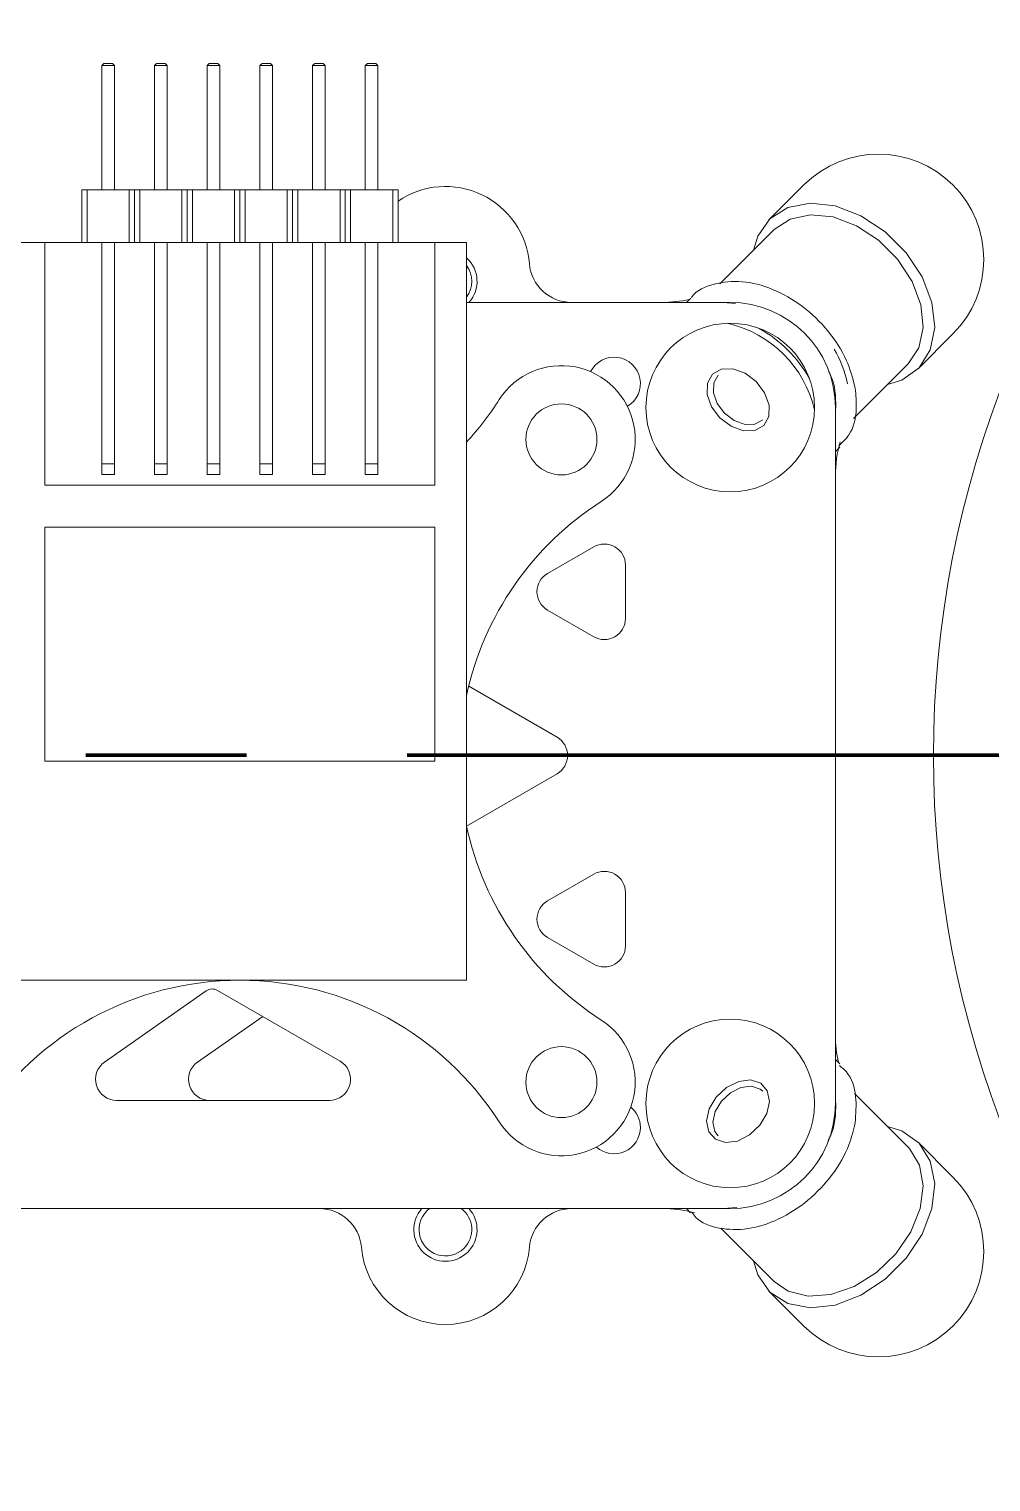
# Model space of a CAD drawing. Header units: millimetres. Extents: x 293 to 902, y 110 to 719.
# Drawn here: x 600.2 to 645.8, y 380.1 to 449.1 of the extents above; entities that cross this region are included whole.
import ezdxf

# ---------------------------------------------------------------- set-up
doc = ezdxf.new("R2010")
doc.units = ezdxf.units.MM
doc.linetypes.add('CENTERX2', pattern=[20.32, 12.7, -2.54, 2.54, -2.54])

msp = doc.modelspace()

# ---------------------------------------------------------------- linework, layer by layer
at = {"color": 7, "linetype": 'Continuous', "lineweight": 15}
for p, q in [((603.618, 447.356), (603.718, 447.456)), ((603.718, 447.456), (604.118, 447.456)), ((604.118, 447.456), (604.218, 447.356)), ((606.118, 447.356), (606.218, 447.456)), ((606.218, 447.456), (606.618, 447.456)), ((606.618, 447.456), (606.718, 447.356)), ((608.618, 447.356), (608.718, 447.456)), ((608.718, 447.456), (609.118, 447.456)), ((609.118, 447.456), (609.218, 447.356)), ((611.118, 447.356), (611.218, 447.456)), ((611.218, 447.456), (611.618, 447.456)), ((611.618, 447.456), (611.718, 447.356)), ((613.618, 447.356), (613.718, 447.456)), ((613.718, 447.456), (614.118, 447.456)), ((614.118, 447.456), (614.218, 447.356)), ((616.118, 447.356), (616.218, 447.456)), ((616.218, 447.456), (616.618, 447.456)), ((616.718, 447.356), (616.618, 447.456)), ((604.218, 447.356), (603.618, 447.356)), ((603.618, 447.356), (603.618, 441.456)), ((604.218, 447.356), (604.218, 441.456)), ((606.718, 447.356), (606.118, 447.356)), ((606.118, 447.356), (606.118, 441.456)), ((606.718, 447.356), (606.718, 441.456)), ((608.618, 447.356), (608.618, 441.456)), ((609.218, 447.356), (608.618, 447.356)), ((609.218, 447.356), (609.218, 441.456)), ((611.718, 447.356), (611.118, 447.356)), ((611.118, 447.356), (611.118, 441.456)), ((611.718, 447.356), (611.718, 441.456)), ((614.218, 447.356), (613.618, 447.356)), ((613.618, 447.356), (613.618, 441.456)), ((614.218, 447.356), (614.218, 441.456)), ((616.718, 447.356), (616.118, 447.356)), ((616.118, 447.356), (616.118, 441.456)), ((616.718, 447.356), (616.718, 441.456)), ((602.668, 441.456), (602.668, 438.956)), ((602.918, 441.456), (602.918, 438.956)), ((602.918, 441.456), (604.918, 441.456)), ((604.918, 441.456), (604.918, 438.956)), ((605.168, 441.456), (605.168, 438.956)), ((605.418, 441.456), (605.418, 438.956)), ((605.418, 441.456), (607.418, 441.456)), ((607.418, 441.456), (607.418, 438.956)), ((607.668, 441.456), (607.668, 438.956)), ((607.918, 441.456), (607.918, 438.956)), ((607.918, 441.456), (609.918, 441.456)), ((609.918, 441.456), (609.918, 438.956)), ((610.168, 441.456), (610.168, 438.956)), ((610.418, 441.456), (610.418, 438.956)), ((610.418, 441.456), (612.418, 441.456)), ((612.418, 441.456), (612.418, 438.956)), ((612.668, 441.456), (612.668, 438.956)), ((612.918, 441.456), (612.918, 438.956)), ((612.918, 441.456), (614.918, 441.456)), ((614.918, 441.456), (614.918, 438.956)), ((615.168, 441.456), (615.168, 438.956)), ((615.418, 441.456), (615.418, 438.956)), ((615.418, 441.456), (617.418, 441.456)), ((617.418, 441.456), (617.418, 438.956)), ((617.668, 441.456), (617.668, 438.956)), ((636.919, 441.693), (635.262, 440.036)), ((635.505, 439.573), (632.938, 437.006)), ((600.918, 438.956), (599.418, 438.956)), ((600.918, 427.456), (600.918, 438.956)), ((602.668, 438.956), (600.918, 438.956)), ((602.918, 438.956), (604.918, 438.956)), ((603.618, 438.956), (603.618, 428.456)), ((604.218, 438.956), (604.218, 428.456)), ((605.418, 438.956), (607.418, 438.956)), ((606.118, 438.956), (606.118, 428.456)), ((606.718, 438.956), (606.718, 428.456)), ((607.918, 438.956), (609.918, 438.956)), ((608.618, 438.956), (608.618, 428.456)), ((609.218, 438.956), (609.218, 428.456)), ((610.418, 438.956), (612.418, 438.956)), ((611.118, 438.956), (611.118, 428.456)), ((611.718, 438.956), (611.718, 428.456)), ((612.918, 438.956), (614.918, 438.956)), ((613.618, 438.956), (613.618, 428.456)), ((614.218, 438.956), (614.218, 428.456)), ((615.418, 438.956), (617.418, 438.956)), ((616.118, 428.456), (616.118, 438.956)), ((616.718, 428.456), (616.718, 438.956)), ((619.418, 438.956), (617.668, 438.956)), ((619.418, 427.456), (619.418, 438.956)), ((620.918, 438.956), (619.418, 438.956)), ((620.918, 403.956), (620.918, 438.956)), ((620.918, 436.121), (633.417, 436.121)), ((631.553, 436.328), (631.346, 436.121)), ((633.097, 436.121), (633.676, 436.068)), ((642.333, 432.965), (643.99, 434.622)), ((639.279, 430.619), (641.869, 433.209)), ((638.417, 431.121), (638.417, 398.121)), ((638.417, 429.05), (638.619, 429.252)), ((603.618, 428.456), (604.218, 428.456)), ((606.118, 428.456), (606.718, 428.456)), ((608.618, 428.456), (609.218, 428.456)), ((611.118, 428.456), (611.718, 428.456)), ((613.618, 428.456), (614.218, 428.456)), ((616.118, 428.456), (616.718, 428.456)), ((600.918, 427.456), (619.418, 427.456)), ((603.618, 427.956), (604.218, 427.956)), ((606.118, 427.956), (606.718, 427.956)), ((608.618, 427.956), (609.218, 427.956)), ((611.118, 427.956), (611.718, 427.956)), ((613.618, 427.956), (614.218, 427.956)), ((616.118, 427.956), (616.718, 427.956)), ((600.918, 425.456), (600.918, 414.356)), ((619.418, 425.456), (600.918, 425.456)), ((619.418, 414.356), (619.418, 425.456)), ((626.955, 424.523), (624.758, 423.255)), ((628.455, 421.121), (628.455, 423.656)), ((624.758, 421.523), (626.955, 420.255)), ((625.213, 415.487), (621.02, 417.908)), ((600.918, 414.356), (619.418, 414.356)), ((620.918, 411.275), (625.213, 413.755)), ((626.955, 408.987), (624.758, 407.719)), ((628.455, 405.585), (628.455, 408.121)), ((624.758, 405.987), (626.955, 404.719)), ((599.418, 403.956), (620.918, 403.956)), ((608.571, 403.452), (603.747, 400.074)), ((614.917, 400.121), (609.108, 403.475)), ((608.159, 400.074), (611.25, 402.239)), ((638.624, 399.985), (638.417, 400.192)), ((641.869, 396.032), (639.322, 398.58)), ((604.321, 398.255), (614.417, 398.255)), ((643.99, 394.619), (642.333, 396.276)), ((633.417, 393.121), (561.417, 393.121)), ((631.346, 393.121), (631.548, 392.919)), ((633.735, 393.18), (633.097, 393.121)), ((632.977, 392.197), (635.505, 389.668)), ((635.262, 389.205), (636.919, 387.548))]:
    msp.add_line(p, q, dxfattribs=at)
at = {"color": 20, "linetype": 'CENTERX2', "lineweight": 158, "ltscale": 3}
msp.add_line((435.224, 414.635), (759.559, 414.635), dxfattribs=at)
at = {"color": 7, "linetype": 'Continuous', "lineweight": 15, "flags": 128}
for points in [[(602.668, 441.456), (602.673, 441.456), (602.687, 441.456), (602.71, 441.456), (602.741, 441.456), (602.779, 441.456), (602.823, 441.456), (602.869, 441.456), (602.918, 441.456)], [(604.918, 441.456), (604.967, 441.456), (605.014, 441.456), (605.057, 441.456), (605.095, 441.456), (605.126, 441.456), (605.149, 441.456), (605.163, 441.456), (605.168, 441.456)], [(605.168, 441.456), (605.173, 441.456), (605.187, 441.456), (605.21, 441.456), (605.241, 441.456), (605.279, 441.456), (605.323, 441.456), (605.369, 441.456), (605.418, 441.456)], [(607.418, 441.456), (607.467, 441.456), (607.514, 441.456), (607.557, 441.456), (607.595, 441.456), (607.626, 441.456), (607.649, 441.456), (607.663, 441.456), (607.668, 441.456)], [(607.668, 441.456), (607.673, 441.456), (607.687, 441.456), (607.71, 441.456), (607.741, 441.456), (607.779, 441.456), (607.823, 441.456), (607.869, 441.456), (607.918, 441.456)], [(609.918, 441.456), (609.967, 441.456), (610.014, 441.456), (610.057, 441.456), (610.095, 441.456), (610.126, 441.456), (610.149, 441.456), (610.163, 441.456), (610.168, 441.456)], [(610.168, 441.456), (610.173, 441.456), (610.187, 441.456), (610.21, 441.456), (610.241, 441.456), (610.279, 441.456), (610.323, 441.456), (610.369, 441.456), (610.418, 441.456)], [(612.418, 441.456), (612.467, 441.456), (612.514, 441.456), (612.557, 441.456), (612.595, 441.456), (612.626, 441.456), (612.649, 441.456), (612.663, 441.456), (612.668, 441.456)], [(612.668, 441.456), (612.673, 441.456), (612.687, 441.456), (612.71, 441.456), (612.741, 441.456), (612.779, 441.456), (612.823, 441.456), (612.869, 441.456), (612.918, 441.456)], [(614.918, 441.456), (614.967, 441.456), (615.014, 441.456), (615.057, 441.456), (615.095, 441.456), (615.126, 441.456), (615.149, 441.456), (615.163, 441.456), (615.168, 441.456)], [(615.168, 441.456), (615.173, 441.456), (615.187, 441.456), (615.21, 441.456), (615.241, 441.456), (615.279, 441.456), (615.323, 441.456), (615.369, 441.456), (615.418, 441.456)], [(617.418, 441.456), (617.467, 441.456), (617.514, 441.456), (617.557, 441.456), (617.595, 441.456), (617.626, 441.456), (617.649, 441.456), (617.663, 441.456), (617.668, 441.456)], [(634.526, 438.593), (634.734, 439.266), (635.311, 440.084), (636.163, 440.619), (637.224, 440.829), (638.409, 440.696), (639.625, 440.232), (640.776, 439.473), (641.77, 438.479), (642.529, 437.329), (642.993, 436.113), (643.125, 434.928), (642.916, 433.867), (642.381, 433.014), (641.562, 432.437), (640.89, 432.229)], [(641.869, 433.209), (642.374, 433.972), (642.581, 434.93), (642.472, 436.008), (642.056, 437.116), (641.367, 438.165), (640.462, 439.071), (639.412, 439.759), (638.304, 440.175), (637.227, 440.284), (636.268, 440.078), (635.505, 439.573)], [(602.668, 438.956), (602.673, 438.956), (602.687, 438.956), (602.71, 438.956), (602.741, 438.956), (602.779, 438.956), (602.823, 438.956), (602.869, 438.956), (602.918, 438.956)], [(604.918, 438.956), (604.967, 438.956), (605.014, 438.956), (605.057, 438.956), (605.095, 438.956), (605.126, 438.956), (605.149, 438.956), (605.163, 438.956), (605.168, 438.956)], [(605.168, 438.956), (605.173, 438.956), (605.187, 438.956), (605.21, 438.956), (605.241, 438.956), (605.279, 438.956), (605.323, 438.956), (605.369, 438.956), (605.418, 438.956)], [(607.418, 438.956), (607.467, 438.956), (607.514, 438.956), (607.557, 438.956), (607.595, 438.956), (607.626, 438.956), (607.649, 438.956), (607.663, 438.956), (607.668, 438.956)], [(607.668, 438.956), (607.673, 438.956), (607.687, 438.956), (607.71, 438.956), (607.741, 438.956), (607.779, 438.956), (607.823, 438.956), (607.869, 438.956), (607.918, 438.956)], [(609.918, 438.956), (609.967, 438.956), (610.014, 438.956), (610.057, 438.956), (610.095, 438.956), (610.126, 438.956), (610.149, 438.956), (610.163, 438.956), (610.168, 438.956)], [(610.168, 438.956), (610.173, 438.956), (610.187, 438.956), (610.21, 438.956), (610.241, 438.956), (610.279, 438.956), (610.323, 438.956), (610.369, 438.956), (610.418, 438.956)], [(612.418, 438.956), (612.467, 438.956), (612.514, 438.956), (612.557, 438.956), (612.595, 438.956), (612.626, 438.956), (612.649, 438.956), (612.663, 438.956), (612.668, 438.956)], [(612.668, 438.956), (612.673, 438.956), (612.687, 438.956), (612.71, 438.956), (612.741, 438.956), (612.779, 438.956), (612.823, 438.956), (612.869, 438.956), (612.918, 438.956)], [(614.918, 438.956), (614.967, 438.956), (615.014, 438.956), (615.057, 438.956), (615.095, 438.956), (615.126, 438.956), (615.149, 438.956), (615.163, 438.956), (615.168, 438.956)], [(615.168, 438.956), (615.173, 438.956), (615.187, 438.956), (615.21, 438.956), (615.241, 438.956), (615.279, 438.956), (615.323, 438.956), (615.369, 438.956), (615.418, 438.956)], [(617.418, 438.956), (617.467, 438.956), (617.514, 438.956), (617.557, 438.956), (617.595, 438.956), (617.626, 438.956), (617.649, 438.956), (617.663, 438.956), (617.668, 438.956)], [(635.014, 430.285), (635.25, 430.706), (635.266, 431.249), (635.057, 431.83), (634.657, 432.361), (634.127, 432.761), (633.546, 432.969), (633.003, 432.954), (632.581, 432.717), (632.345, 432.295), (632.329, 431.753), (632.537, 431.172), (632.937, 430.641), (633.468, 430.241), (634.049, 430.033), (634.592, 430.048), (635.014, 430.285)], [(632.847, 432.672), (632.641, 432.304), (632.627, 431.831), (632.809, 431.324), (633.157, 430.861), (633.62, 430.512), (634.127, 430.331), (634.6, 430.344), (634.968, 430.55), (634.968, 430.55)], [(603.618, 428.456), (603.618, 428.358), (603.618, 428.265), (603.618, 428.178), (603.618, 428.102), (603.618, 428.04), (603.618, 427.994), (603.618, 427.965), (603.618, 427.956)], [(604.218, 428.456), (604.218, 428.358), (604.218, 428.265), (604.218, 428.178), (604.218, 428.102), (604.218, 428.04), (604.218, 427.994), (604.218, 427.965), (604.218, 427.956)], [(606.118, 428.456), (606.118, 428.358), (606.118, 428.265), (606.118, 428.178), (606.118, 428.102), (606.118, 428.04), (606.118, 427.994), (606.118, 427.965), (606.118, 427.956)], [(606.718, 428.456), (606.718, 428.358), (606.718, 428.265), (606.718, 428.178), (606.718, 428.102), (606.718, 428.04), (606.718, 427.994), (606.718, 427.965), (606.718, 427.956)], [(608.618, 428.456), (608.618, 428.358), (608.618, 428.265), (608.618, 428.178), (608.618, 428.102), (608.618, 428.04), (608.618, 427.994), (608.618, 427.965), (608.618, 427.956)], [(609.218, 428.456), (609.218, 428.358), (609.218, 428.265), (609.218, 428.178), (609.218, 428.102), (609.218, 428.04), (609.218, 427.994), (609.218, 427.965), (609.218, 427.956)], [(611.118, 428.456), (611.118, 428.358), (611.118, 428.265), (611.118, 428.178), (611.118, 428.102), (611.118, 428.04), (611.118, 427.994), (611.118, 427.965), (611.118, 427.956)], [(611.718, 428.456), (611.718, 428.358), (611.718, 428.265), (611.718, 428.178), (611.718, 428.102), (611.718, 428.04), (611.718, 427.994), (611.718, 427.965), (611.718, 427.956)], [(613.618, 428.456), (613.618, 428.358), (613.618, 428.265), (613.618, 428.178), (613.618, 428.102), (613.618, 428.04), (613.618, 427.994), (613.618, 427.965), (613.618, 427.956)], [(614.218, 428.456), (614.218, 428.358), (614.218, 428.265), (614.218, 428.178), (614.218, 428.102), (614.218, 428.04), (614.218, 427.994), (614.218, 427.965), (614.218, 427.956)], [(616.118, 428.456), (616.118, 428.358), (616.118, 428.265), (616.118, 428.178), (616.118, 428.102), (616.118, 428.04), (616.118, 427.994), (616.118, 427.965), (616.118, 427.956)], [(616.718, 428.456), (616.718, 428.358), (616.718, 428.265), (616.718, 428.178), (616.718, 428.102), (616.718, 428.04), (616.718, 427.994), (616.718, 427.965), (616.718, 427.956)], [(634.395, 399.226), (633.827, 399.154), (633.255, 398.868), (632.765, 398.409), (632.433, 397.849), (632.308, 397.272), (632.41, 396.767), (632.723, 396.409), (633.2, 396.255), (633.768, 396.326), (634.34, 396.613), (634.829, 397.072), (635.162, 397.632), (635.287, 398.209), (635.185, 398.714), (634.872, 399.071), (634.395, 399.226)], [(634.429, 398.926), (633.933, 398.864), (633.434, 398.613), (633.007, 398.214), (632.717, 397.725), (632.609, 397.222), (632.698, 396.781), (632.847, 396.57)], [(634.968, 398.691), (634.844, 398.791), (634.429, 398.926)], [(634.526, 390.648), (634.734, 389.976), (635.311, 389.157), (636.163, 388.622), (637.224, 388.412), (638.409, 388.545), (639.625, 389.009), (640.776, 389.768), (641.77, 390.762), (642.529, 391.913), (642.993, 393.128), (643.125, 394.314), (642.916, 395.374), (642.381, 396.227), (641.562, 396.804), (640.89, 397.012)], [(635.505, 389.668), (636.182, 389.201), (637.124, 388.964), (638.193, 389.041), (639.302, 389.427), (640.362, 390.091), (641.285, 390.978), (641.998, 392.016), (642.443, 393.123), (642.584, 394.207), (642.409, 395.181), (641.932, 395.967), (641.869, 396.032)]]:
    msp.add_lwpolyline(points, dxfattribs=at)
at = {"color": 7, "linetype": 'Continuous', "lineweight": 15}
for centre, radius in [((633.428, 431.132), 4), ((625.419, 429.621), 1.685), ((633.428, 398.11), 4), ((625.419, 399.121), 1.685)]:
    msp.add_circle(centre, radius, dxfattribs=at)
for centre, radius, start, end in [((691.816, 414.621), 48.75, 135, 225), ((640.454, 438.158), 5, 315, 135), ((619.917, 437.621), 4, 4.78019, 124.21155), ((619.917, 437.121), 1.5, 318.18969, 48.13849), ((619.917, 437.121), 1.25, 323.20652, 36.79348), ((625.896, 438.121), 2, 184.78019, 270), ((630.193, 442.121), 6, 270, 282.45944), ((633.417, 431.121), 5, 0, 90), ((632.071, 429.774), 5.494, 12.93254, 77.06746), ((631.75, 429.454), 6.233, 29.34611, 60.65389), ((634.052, 431.29), 5.031, 11.15724, 31.3006), ((625.419, 429.621), 3.5, 302.68932, 147.31653), ((627.917, 432.271), 1.25, 300.26201, 153.12041), ((610.168, 439.405), 14.62, 317.33208, 327.31653), ((644.417, 427.896), 6, 164.39631, 180), ((635.205, 414.371), 14.62, 122.68932, 167.75356), ((627.455, 423.656), 1, 0, 120), ((625.258, 422.389), 1, 120, 240), ((627.455, 421.121), 1, 240, 0), ((624.713, 414.621), 1, 300, 60), ((635.205, 414.371), 14.62, 192.24644, 237.31068), ((627.455, 408.121), 1, 0, 120), ((625.258, 406.853), 1, 120, 240), ((627.455, 405.585), 1, 240, 0), ((610.168, 389.336), 14.62, 90, 147.31653), ((608.858, 403.042), 0.5, 60, 125), ((610.168, 389.336), 14.62, 32.68347, 90), ((625.419, 399.121), 3.5, 212.68347, 57.31068), ((644.417, 401.345), 6, 180, 192.45944), ((604.321, 399.255), 1, 125, 270), ((608.732, 399.255), 1, 125, 270), ((614.417, 399.255), 1, 270, 60), ((627.917, 396.971), 1.25, 0, 50.49887), ((633.417, 398.121), 5, 270, 0), ((627.917, 396.971), 1.25, 228.06475, 0), ((640.454, 391.083), 5, 225, 45), ((613.938, 391.121), 2, 4.78019, 90), ((619.917, 392.121), 1.5, 138.18969, 41.81032), ((619.917, 392.121), 1.25, 126.86984, 315), ((619.917, 392.121), 1.25, 315, 53.13016), ((625.896, 391.121), 2, 90, 175.21981), ((630.193, 387.121), 6, 75.17734, 90), ((619.917, 391.621), 4, 184.78019, 355.21981)]:
    msp.add_arc(centre, radius, start, end, dxfattribs=at)
for points, knots in [([(639.353, 432.056), (639.239, 432.5), (638.999, 433.43), (638.108, 434.806), (636.882, 435.991), (635.447, 436.813), (633.961, 437.193), (632.65, 437.034), (631.824, 436.71), (631.598, 436.363), (631.591, 436.352)], [0, 0, 0, 0, 0.131178, 0.275184, 0.41919, 0.563196, 0.707202, 0.851208, 0.995214, 1, 1, 1, 1]), ([(638.097, 432.838), (638.128, 432.78), (638.406, 432.268), (638.446, 431.535), (638.421, 430.911), (638.417, 430.801)], [0, 0, 0, 0, 0.0945, 0.840812, 1, 1, 1, 1]), ([(638.583, 429.312), (638.755, 429.477), (639.214, 429.918), (639.463, 430.914), (639.385, 431.72), (639.353, 432.056)], [0, 0, 0, 0, 0.259091, 0.690967, 1, 1, 1, 1]), ([(639.353, 397.185), (639.384, 397.611), (639.45, 398.504), (639.145, 399.461), (638.723, 399.81), (638.608, 399.906)], [0, 0, 0, 0, 0.398172, 0.835254, 1, 1, 1, 1]), ([(638.417, 398.44), (638.422, 398.33), (638.446, 397.713), (638.397, 396.953), (638.102, 396.413), (638.052, 396.322)], [0, 0, 0, 0, 0.152397, 0.856967, 1, 1, 1, 1]), ([(631.602, 392.941), (631.662, 392.859), (631.959, 392.455), (632.887, 392.136), (634.249, 392.084), (635.737, 392.556), (637.145, 393.459), (638.315, 394.7), (639.07, 396.007), (639.27, 396.838), (639.353, 397.185)], [0, 0, 0, 0, 0.036516, 0.179987, 0.323459, 0.46693, 0.610402, 0.753874, 0.897346, 1, 1, 1, 1])]:
    msp.add_open_spline(points, degree=3, knots=knots, dxfattribs=at)

doc.saveas('drawing.dxf')
